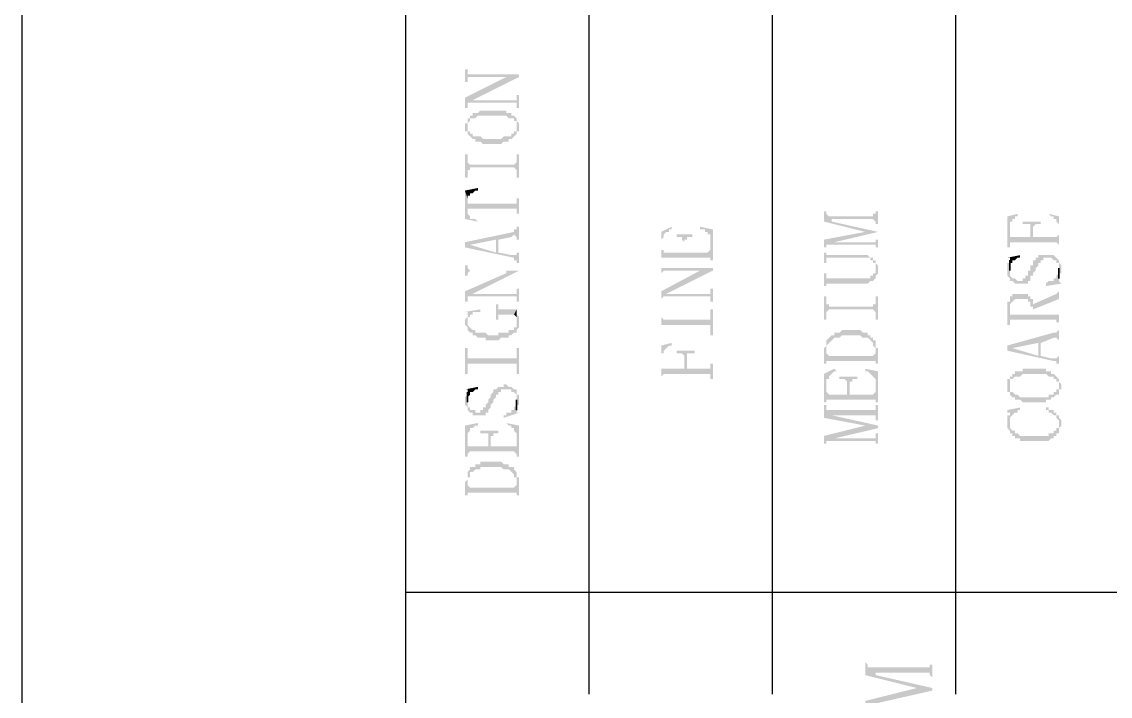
# Model space of a CAD drawing. Header units: millimetres. Extents: x 1167 to 2269, y 1197 to 1555.
# Drawn here: x 1409.28 to 1428.3, y 1283.78 to 1295.57 of the extents above; entities that cross this region are included whole.
import ezdxf

# ---------------------------------------------------------------- set-up
doc = ezdxf.new("R2010")
doc.units = ezdxf.units.MM

msp = doc.modelspace()

# ---------------------------------------------------------------- hatches: boundary and pattern name
at = {"transparency": 33554559}
for points in [[(1417.02101, 1294.73982), (1417.02101, 1294.51416), (1417.06614, 1294.51416), (1417.06614, 1294.60442), (1417.96878, 1294.60442), (1417.96878, 1294.64955), (1417.06614, 1294.64955), (1417.06614, 1294.73982)], [(1417.02101, 1294.24336), (1417.02101, 1294.06283), (1417.06614, 1294.06283), (1417.06614, 1294.1531), (1417.11127, 1294.1531), (1417.1564, 1294.19823), (1417.96878, 1294.60442), (1417.74312, 1294.60442)], [(1417.11127, 1294.1531), (1417.92365, 1294.1531), (1417.92365, 1294.06283), (1417.96878, 1294.06283), (1417.96878, 1294.28849), (1417.92365, 1294.28849), (1417.92365, 1294.24336), (1417.92365, 1294.19823), (1417.1564, 1294.19823)], [(1417.06614, 1293.83717), (1417.06614, 1293.74691), (1417.06614, 1293.79204), (1417.06614, 1293.79204), (1417.11127, 1293.83717), (1417.11127, 1293.88231), (1417.20154, 1293.88231), (1417.24667, 1293.92744), (1417.74312, 1293.92744), (1417.78825, 1293.88231), (1417.87852, 1293.88231), (1417.87852, 1293.83717), (1417.92365, 1293.83717), (1417.92365, 1293.79204), (1417.92365, 1293.74691), (1417.92365, 1293.88231), (1417.92365, 1293.88231), (1417.87852, 1293.92744), (1417.83339, 1293.92744), (1417.83339, 1293.97257), (1417.74312, 1293.97257), (1417.74312, 1294.0177), (1417.2918, 1294.0177), (1417.24667, 1293.97257), (1417.1564, 1293.97257), (1417.1564, 1293.92744), (1417.11127, 1293.92744), (1417.11127, 1293.88231), (1417.06614, 1293.88231)], [(1417.02101, 1293.74691), (1417.02101, 1293.70178), (1417.02101, 1293.65664), (1417.06614, 1293.65664), (1417.06614, 1293.61151), (1417.06614, 1293.61151), (1417.11127, 1293.56638), (1417.11127, 1293.56638), (1417.1564, 1293.52125), (1417.20154, 1293.52125), (1417.20154, 1293.47612), (1417.2918, 1293.47612), (1417.33693, 1293.43098), (1417.65286, 1293.43098), (1417.69799, 1293.47612), (1417.78825, 1293.47612), (1417.78825, 1293.52125), (1417.83339, 1293.52125), (1417.87852, 1293.56638), (1417.87852, 1293.56638), (1417.92365, 1293.61151), (1417.92365, 1293.65664), (1417.96878, 1293.65664), (1417.96878, 1293.70178), (1417.96878, 1293.74691), (1417.96878, 1293.79204), (1417.96878, 1293.79204), (1417.92365, 1293.83717), (1417.92365, 1293.74691), (1417.92365, 1293.70178), (1417.92365, 1293.65664), (1417.87852, 1293.65664), (1417.87852, 1293.61151), (1417.83339, 1293.61151), (1417.83339, 1293.56638), (1417.69799, 1293.56638), (1417.65286, 1293.52125), (1417.33693, 1293.52125), (1417.2918, 1293.56638), (1417.1564, 1293.56638), (1417.1564, 1293.61151), (1417.11127, 1293.61151), (1417.11127, 1293.65664), (1417.06614, 1293.65664), (1417.06614, 1293.70178), (1417.06614, 1293.83717), (1417.06614, 1293.79204), (1417.02101, 1293.79204)], [(1417.02101, 1293.25045), (1417.02101, 1292.84427), (1417.06614, 1292.84427), (1417.06614, 1292.97966), (1417.11127, 1292.97966), (1417.11127, 1293.02479), (1417.87852, 1293.02479), (1417.92365, 1292.97966), (1417.92365, 1292.84427), (1417.96878, 1292.84427), (1417.96878, 1293.25045), (1417.92365, 1293.25045), (1417.92365, 1293.11506), (1417.92365, 1293.11506), (1417.87852, 1293.06993), (1417.11127, 1293.06993), (1417.06614, 1293.11506), (1417.06614, 1293.25045)], [(1417.02101, 1292.6186), (1417.06614, 1292.48321), (1417.06614, 1292.52834), (1417.11127, 1292.52834), (1417.11127, 1292.57347), (1417.1564, 1292.57347), (1417.20154, 1292.6186), (1417.24667, 1292.6186), (1417.24667, 1292.66374)], [(1417.02101, 1292.6186), (1417.02101, 1292.12215), (1417.24667, 1292.07702), (1417.24667, 1292.07702), (1417.20154, 1292.12215), (1417.11127, 1292.12215), (1417.11127, 1292.16728), (1417.11127, 1292.16728), (1417.06614, 1292.21242), (1417.06614, 1292.48321)], [(1417.06614, 1292.48321), (1417.06614, 1292.25755), (1417.06614, 1292.30268), (1417.92365, 1292.30268), (1417.92365, 1292.21242), (1417.96878, 1292.21242), (1417.96878, 1292.48321), (1417.92365, 1292.48321), (1417.92365, 1292.43808), (1417.92365, 1292.39294), (1417.06614, 1292.39294), (1417.06614, 1292.43808)], [(1423.29438, 1292.25755), (1423.29438, 1292.07702), (1424.01649, 1291.89649), (1424.24215, 1291.89649), (1423.42977, 1292.07702), (1423.42977, 1292.12215), (1423.38464, 1292.16728), (1423.38464, 1292.16728), (1423.33951, 1292.21242), (1423.33951, 1292.25755), (1423.33951, 1292.25755)], [(1423.38464, 1292.16728), (1423.42977, 1292.12215), (1424.15189, 1292.12215), (1424.19702, 1292.07702), (1424.19702, 1292.03189), (1424.24215, 1292.03189), (1424.24215, 1292.25755), (1424.19702, 1292.25755), (1424.19702, 1292.21242), (1424.15189, 1292.21242), (1424.15189, 1292.16728)], [(1426.49876, 1292.16728), (1426.49876, 1291.6257), (1426.54389, 1291.6257), (1426.54389, 1291.98675), (1426.54389, 1292.03189), (1426.54389, 1292.07702), (1426.58903, 1292.07702), (1426.58903, 1292.12215), (1426.63416, 1292.12215), (1426.63416, 1292.16728), (1426.67929, 1292.16728), (1426.67929, 1292.21242)], [(1427.22088, 1292.21242), (1427.22088, 1292.21242), (1427.26601, 1292.16728), (1427.31114, 1292.16728), (1427.31114, 1292.12215), (1427.35627, 1292.12215), (1427.35627, 1292.07702), (1427.35627, 1292.07702), (1427.40141, 1292.03189), (1427.40141, 1291.98675), (1427.40141, 1291.6257), (1427.40141, 1292.16728)], [(1417.02101, 1291.71596), (1417.02101, 1291.6257), (1417.11127, 1291.67083), (1417.56259, 1291.76109), (1417.56259, 1291.53543), (1417.60772, 1291.76109), (1417.83339, 1291.80623), (1417.83339, 1291.80623), (1417.87852, 1291.85136), (1417.92365, 1291.80623), (1417.92365, 1291.76109), (1417.96878, 1291.76109), (1417.96878, 1291.98675), (1417.92365, 1291.98675), (1417.92365, 1291.94162), (1417.87852, 1291.94162), (1417.87852, 1291.89649)], [(1420.45105, 1291.89649), (1420.45105, 1291.40004), (1420.45105, 1291.76109), (1420.45105, 1291.76109), (1420.49618, 1291.80623), (1420.49618, 1291.85136), (1420.49618, 1291.85136), (1420.54132, 1291.89649), (1420.58645, 1291.89649), (1420.58645, 1291.94162), (1420.63158, 1291.94162), (1420.63158, 1291.98675)], [(1421.12803, 1291.94162), (1421.2183, 1291.94162), (1421.2183, 1291.89649), (1421.26343, 1291.89649), (1421.26343, 1291.85136), (1421.30856, 1291.85136), (1421.30856, 1291.80623), (1421.30856, 1291.40004), (1421.35369, 1291.40004), (1421.35369, 1291.94162), (1421.12803, 1291.98675)], [(1426.54389, 1291.67083), (1426.54389, 1291.71596), (1427.35627, 1291.71596), (1427.40141, 1291.67083), (1427.40141, 1291.85136), (1427.40141, 1291.85136), (1427.35627, 1291.80623), (1426.95008, 1291.80623), (1426.95008, 1291.94162), (1426.90495, 1291.80623), (1426.54389, 1291.80623), (1426.54389, 1291.98675)], [(1426.76956, 1292.07702), (1426.76956, 1292.03189), (1426.90495, 1292.03189), (1426.90495, 1291.98675), (1426.90495, 1291.80623), (1426.95008, 1291.94162), (1426.95008, 1291.98675), (1426.95008, 1291.98675), (1426.99522, 1292.03189), (1427.08548, 1292.03189), (1427.08548, 1292.07702)], [(1420.72184, 1291.85136), (1420.72184, 1291.80623), (1420.81211, 1291.80623), (1420.81211, 1291.76109), (1420.81211, 1291.76109), (1420.85724, 1291.71596), (1420.85724, 1291.53543), (1420.85724, 1291.71596), (1420.85724, 1291.76109), (1420.90237, 1291.76109), (1420.90237, 1291.80623), (1420.99264, 1291.80623), (1420.99264, 1291.85136)], [(1423.29438, 1291.76109), (1423.29438, 1291.6257), (1423.33951, 1291.6257), (1423.33951, 1291.67083), (1423.38464, 1291.67083), (1423.47491, 1291.71596), (1424.24215, 1291.89649), (1424.01649, 1291.89649)], [(1417.02101, 1291.6257), (1417.87852, 1291.44517), (1417.87852, 1291.40004), (1417.92365, 1291.40004), (1417.92365, 1291.3549), (1417.96878, 1291.3549), (1417.96878, 1291.53543), (1417.92365, 1291.53543), (1417.92365, 1291.4903), (1417.83339, 1291.4903), (1417.60772, 1291.53543), (1417.60772, 1291.76109), (1417.56259, 1291.53543), (1417.11127, 1291.67083), (1417.11127, 1291.67083)], [(1420.45105, 1291.40004), (1420.45105, 1291.44517), (1421.30856, 1291.44517), (1421.30856, 1291.58056), (1421.30856, 1291.58056), (1421.26343, 1291.53543), (1420.85724, 1291.53543), (1420.85724, 1291.71596), (1420.85724, 1291.53543), (1420.49618, 1291.53543), (1420.49618, 1291.58056), (1420.45105, 1291.58056), (1420.45105, 1291.76109)], [(1423.38464, 1291.67083), (1424.19702, 1291.67083), (1424.19702, 1291.6257), (1424.24215, 1291.6257), (1424.24215, 1291.76109), (1424.19702, 1291.76109), (1424.19702, 1291.71596), (1423.47491, 1291.71596)], [(1423.29438, 1291.53543), (1423.29438, 1291.3549), (1423.33951, 1291.3549), (1423.33951, 1291.40004), (1423.33951, 1291.44517), (1424.10676, 1291.44517), (1424.10676, 1291.40004), (1424.15189, 1291.40004), (1424.15189, 1291.3549), (1424.19702, 1291.3549), (1424.19702, 1291.26464), (1424.19702, 1291.40004), (1424.15189, 1291.40004), (1424.15189, 1291.44517), (1424.10676, 1291.44517), (1424.06163, 1291.4903), (1423.33951, 1291.4903), (1423.33951, 1291.53543), (1423.33951, 1291.53543)], [(1426.49876, 1291.21951), (1426.49876, 1291.12924), (1426.49876, 1291.12924), (1426.54389, 1291.08411), (1426.54389, 1291.03898), (1426.58903, 1291.03898), (1426.63416, 1290.99385), (1426.85982, 1290.99385), (1426.85982, 1291.03898), (1426.90495, 1291.03898), (1426.90495, 1291.08411), (1426.90495, 1291.12924), (1426.95008, 1291.12924), (1426.95008, 1291.17438), (1426.95008, 1291.17438), (1426.99522, 1291.21951), (1426.99522, 1291.26464), (1426.99522, 1291.26464), (1427.04035, 1291.30977), (1427.04035, 1291.3549), (1427.08548, 1291.3549), (1427.08548, 1291.40004), (1427.13061, 1291.40004), (1427.13061, 1291.44517), (1427.26601, 1291.44517), (1427.31114, 1291.40004), (1427.35627, 1291.40004), (1427.35627, 1291.3549), (1427.40141, 1291.3549), (1427.40141, 1291.26464), (1427.40141, 1291.12924), (1427.40141, 1291.17438), (1427.44654, 1291.17438), (1427.44654, 1291.26464), (1427.44654, 1291.30977), (1427.40141, 1291.3549), (1427.40141, 1291.40004), (1427.40141, 1291.40004), (1427.35627, 1291.44517), (1427.35627, 1291.44517), (1427.31114, 1291.4903), (1427.04035, 1291.4903), (1427.04035, 1291.44517), (1426.99522, 1291.44517), (1426.99522, 1291.40004), (1426.95008, 1291.40004), (1426.95008, 1291.30977), (1426.90495, 1291.30977), (1426.90495, 1291.21951), (1426.85982, 1291.21951), (1426.85982, 1291.12924), (1426.81469, 1291.12924), (1426.81469, 1291.08411), (1426.76956, 1291.08411), (1426.76956, 1291.03898), (1426.67929, 1291.03898), (1426.63416, 1291.08411), (1426.58903, 1291.08411), (1426.54389, 1291.12924), (1426.54389, 1291.17438), (1426.54389, 1291.3549), (1426.49876, 1291.3549), (1426.49876, 1291.30977), (1426.49876, 1291.26464)], [(1426.49876, 1291.44517), (1426.54389, 1291.44517), (1426.54389, 1291.26464), (1426.54389, 1291.3549), (1426.58903, 1291.3549), (1426.58903, 1291.40004), (1426.63416, 1291.40004), (1426.67929, 1291.44517), (1426.72442, 1291.44517), (1426.72442, 1291.4903)], [(1417.02101, 1291.30977), (1417.02101, 1291.12924), (1417.06614, 1291.12924), (1417.06614, 1291.17438), (1417.06614, 1291.17438), (1417.11127, 1291.21951), (1417.74312, 1291.21951), (1417.74312, 1291.17438), (1417.96878, 1291.21951), (1417.11127, 1291.21951), (1417.06614, 1291.26464), (1417.06614, 1291.30977)], [(1417.02101, 1290.85845), (1417.02101, 1290.67792), (1417.06614, 1290.67792), (1417.06614, 1290.72305), (1417.06614, 1290.76819), (1417.11127, 1290.76819), (1417.1564, 1290.81332), (1417.96878, 1291.21951), (1417.74312, 1291.17438)], [(1420.45105, 1291.3549), (1420.45105, 1291.12924), (1420.45105, 1291.17438), (1420.45105, 1291.17438), (1420.49618, 1291.21951), (1421.35369, 1291.21951), (1421.35369, 1291.26464), (1420.45105, 1291.26464)], [(1420.45105, 1290.85845), (1420.45105, 1290.67792), (1420.45105, 1290.72305), (1420.45105, 1290.72305), (1420.49618, 1290.76819), (1420.49618, 1290.76819), (1420.54132, 1290.81332), (1421.35369, 1291.21951), (1421.12803, 1291.21951)], [(1423.29438, 1291.17438), (1423.29438, 1290.94871), (1423.33951, 1290.94871), (1423.33951, 1290.99385), (1424.06163, 1290.99385), (1424.10676, 1291.03898), (1424.15189, 1291.03898), (1424.19702, 1291.08411), (1424.19702, 1291.12924), (1424.19702, 1291.12924), (1424.24215, 1291.17438), (1424.24215, 1291.26464), (1424.24215, 1291.30977), (1424.24215, 1291.30977), (1424.19702, 1291.3549), (1424.19702, 1291.21951), (1424.19702, 1291.17438), (1424.15189, 1291.17438), (1424.15189, 1291.12924), (1424.10676, 1291.12924), (1424.10676, 1291.08411), (1423.33951, 1291.08411), (1423.33951, 1291.12924), (1423.33951, 1291.17438)], [(1427.17575, 1290.99385), (1427.17575, 1290.94871), (1427.44654, 1290.99385), (1427.40141, 1291.03898), (1427.40141, 1291.21951), (1427.40141, 1291.17438), (1427.35627, 1291.12924), (1427.35627, 1291.08411), (1427.31114, 1291.08411), (1427.31114, 1291.03898), (1427.22088, 1291.03898)], [(1417.11127, 1290.76819), (1417.92365, 1290.76819), (1417.92365, 1290.72305), (1417.92365, 1290.67792), (1417.96878, 1290.67792), (1417.96878, 1290.90358), (1417.92365, 1290.90358), (1417.92365, 1290.81332), (1417.1564, 1290.81332)], [(1420.49618, 1290.76819), (1421.30856, 1290.76819), (1421.30856, 1290.67792), (1421.35369, 1290.67792), (1421.35369, 1290.90358), (1421.30856, 1290.90358), (1421.30856, 1290.85845), (1421.30856, 1290.81332), (1420.54132, 1290.81332)], [(1426.95008, 1290.63279), (1426.95008, 1290.54252), (1427.40141, 1290.72305), (1427.40141, 1290.90358), (1427.40141, 1290.85845), (1427.40141, 1290.85845), (1427.35627, 1290.81332), (1427.35627, 1290.81332)], [(1423.29438, 1290.76819), (1423.29438, 1290.362), (1423.33951, 1290.362), (1423.33951, 1290.49739), (1423.33951, 1290.49739), (1423.38464, 1290.54252), (1424.15189, 1290.54252), (1424.19702, 1290.49739), (1424.19702, 1290.362), (1424.24215, 1290.362), (1424.24215, 1290.76819), (1424.19702, 1290.76819), (1424.19702, 1290.63279), (1424.15189, 1290.63279), (1424.15189, 1290.58766), (1423.38464, 1290.58766), (1423.38464, 1290.63279), (1423.33951, 1290.63279), (1423.33951, 1290.76819)], [(1426.49876, 1290.58766), (1426.49876, 1290.27173), (1426.54389, 1290.27173), (1426.54389, 1290.58766), (1426.54389, 1290.63279), (1426.54389, 1290.63279), (1426.58903, 1290.67792), (1426.58903, 1290.67792), (1426.63416, 1290.72305), (1426.85982, 1290.72305), (1426.85982, 1290.67792), (1426.90495, 1290.67792), (1426.90495, 1290.63279), (1426.90495, 1290.58766), (1426.95008, 1290.58766), (1426.95008, 1290.45226), (1426.95008, 1290.72305), (1426.90495, 1290.72305), (1426.90495, 1290.76819), (1426.85982, 1290.76819), (1426.85982, 1290.81332), (1426.58903, 1290.81332), (1426.58903, 1290.76819), (1426.54389, 1290.76819), (1426.54389, 1290.72305), (1426.54389, 1290.67792), (1426.49876, 1290.67792)], [(1426.54389, 1290.31686), (1426.54389, 1290.362), (1427.35627, 1290.362), (1427.35627, 1290.31686), (1427.40141, 1290.31686), (1427.40141, 1290.27173), (1427.40141, 1290.49739), (1427.40141, 1290.45226), (1426.95008, 1290.45226), (1426.95008, 1290.63279), (1426.95008, 1290.72305), (1426.95008, 1290.45226), (1426.54389, 1290.45226), (1426.54389, 1290.54252)], [(1417.02101, 1290.49739), (1417.06614, 1290.49739), (1417.06614, 1290.31686), (1417.06614, 1290.362), (1417.06614, 1290.40713), (1417.11127, 1290.40713), (1417.11127, 1290.45226), (1417.1564, 1290.45226), (1417.1564, 1290.49739), (1417.2918, 1290.49739), (1417.2918, 1290.54252)], [(1417.02101, 1290.31686), (1417.02101, 1290.27173), (1417.02101, 1290.27173), (1417.06614, 1290.2266), (1417.06614, 1290.18147), (1417.06614, 1290.18147), (1417.11127, 1290.13634), (1417.1564, 1290.13634), (1417.1564, 1290.0912), (1417.20154, 1290.0912), (1417.24667, 1290.04607), (1417.38206, 1290.04607), (1417.38206, 1290.00094), (1417.60772, 1290.00094), (1417.65286, 1290.04607), (1417.78825, 1290.04607), (1417.78825, 1290.0912), (1417.83339, 1290.0912), (1417.87852, 1290.13634), (1417.92365, 1290.13634), (1417.92365, 1290.18147), (1417.92365, 1290.18147), (1417.96878, 1290.2266), (1417.96878, 1290.27173), (1417.96878, 1290.362), (1417.96878, 1290.40713), (1417.96878, 1290.40713), (1417.92365, 1290.45226), (1417.92365, 1290.31686), (1417.92365, 1290.27173), (1417.92365, 1290.2266), (1417.87852, 1290.2266), (1417.87852, 1290.18147), (1417.78825, 1290.18147), (1417.78825, 1290.13634), (1417.60772, 1290.13634), (1417.60772, 1290.0912), (1417.4272, 1290.0912), (1417.38206, 1290.13634), (1417.20154, 1290.13634), (1417.20154, 1290.18147), (1417.1564, 1290.18147), (1417.11127, 1290.2266), (1417.11127, 1290.2266), (1417.06614, 1290.27173), (1417.06614, 1290.31686), (1417.06614, 1290.45226), (1417.06614, 1290.40713), (1417.02101, 1290.362), (1417.02101, 1290.362)], [(1417.56259, 1290.63279), (1417.56259, 1290.362), (1417.60772, 1290.362), (1417.60772, 1290.40713), (1417.60772, 1290.45226), (1417.87852, 1290.45226), (1417.92365, 1290.54252), (1417.60772, 1290.54252), (1417.60772, 1290.58766), (1417.60772, 1290.63279)], [(1417.87852, 1290.45226), (1417.92365, 1290.40713), (1417.92365, 1290.362), (1417.92365, 1290.31686), (1417.92365, 1290.45226), (1417.92365, 1290.54252)], [(1420.45105, 1290.54252), (1420.45105, 1290.0912), (1420.45105, 1290.27173), (1421.30856, 1290.27173), (1421.30856, 1290.0912), (1421.35369, 1290.0912), (1421.35369, 1290.54252), (1421.30856, 1290.54252), (1421.30856, 1290.40713), (1421.30856, 1290.362), (1420.49618, 1290.362), (1420.45105, 1290.40713)], [(1423.29438, 1289.82041), (1423.29438, 1289.59475), (1423.33951, 1289.59475), (1423.33951, 1289.82041), (1423.33951, 1289.86554), (1423.33951, 1289.91067), (1423.38464, 1289.95581), (1423.38464, 1289.95581), (1423.42977, 1290.00094), (1423.42977, 1290.00094), (1423.47491, 1290.04607), (1423.56517, 1290.04607), (1423.6103, 1290.0912), (1423.92623, 1290.0912), (1423.97136, 1290.04607), (1424.06163, 1290.04607), (1424.10676, 1290.00094), (1424.10676, 1290.00094), (1424.15189, 1289.95581), (1424.15189, 1289.91067), (1424.15189, 1289.91067), (1424.19702, 1289.86554), (1424.19702, 1289.82041), (1424.19702, 1289.59475), (1424.24215, 1289.59475), (1424.24215, 1289.82041), (1424.24215, 1289.86554), (1424.19702, 1289.86554), (1424.19702, 1289.95581), (1424.19702, 1290.00094), (1424.15189, 1290.00094), (1424.15189, 1290.04607), (1424.10676, 1290.04607), (1424.10676, 1290.0912), (1424.06163, 1290.0912), (1424.06163, 1290.13634), (1423.97136, 1290.13634), (1423.92623, 1290.18147), (1423.6103, 1290.18147), (1423.56517, 1290.13634), (1423.47491, 1290.13634), (1423.47491, 1290.0912), (1423.42977, 1290.0912), (1423.38464, 1290.04607), (1423.38464, 1290.04607), (1423.33951, 1290.00094), (1423.33951, 1289.91067), (1423.33951, 1289.91067), (1423.29438, 1289.86554), (1423.29438, 1289.86554)], [(1426.49876, 1289.91067), (1426.49876, 1289.82041), (1426.58903, 1289.86554), (1427.04035, 1289.95581), (1427.04035, 1289.73015), (1427.08548, 1289.95581), (1427.31114, 1290.04607), (1427.35627, 1290.04607), (1427.40141, 1290.00094), (1427.40141, 1289.95581), (1427.40141, 1290.18147), (1427.40141, 1290.18147), (1427.35627, 1290.13634), (1427.31114, 1290.13634)], [(1420.45105, 1289.91067), (1420.45105, 1289.32396), (1420.45105, 1289.68501), (1420.45105, 1289.77528), (1420.49618, 1289.77528), (1420.49618, 1289.82041), (1420.49618, 1289.82041), (1420.54132, 1289.86554), (1420.54132, 1289.86554), (1420.58645, 1289.91067), (1420.63158, 1289.91067), (1420.63158, 1289.95581)], [(1426.49876, 1289.82041), (1427.31114, 1289.63988), (1427.35627, 1289.63988), (1427.35627, 1289.59475), (1427.40141, 1289.59475), (1427.40141, 1289.54962), (1427.40141, 1289.73015), (1427.40141, 1289.73015), (1427.35627, 1289.68501), (1427.26601, 1289.68501), (1427.08548, 1289.73015), (1427.08548, 1289.95581), (1427.04035, 1289.73015), (1426.58903, 1289.86554), (1426.58903, 1289.86554)], [(1417.02101, 1289.86554), (1417.02101, 1289.41422), (1417.06614, 1289.41422), (1417.06614, 1289.54962), (1417.06614, 1289.59475), (1417.92365, 1289.59475), (1417.92365, 1289.41422), (1417.96878, 1289.41422), (1417.96878, 1289.86554), (1417.92365, 1289.86554), (1417.92365, 1289.73015), (1417.92365, 1289.68501), (1417.06614, 1289.68501), (1417.06614, 1289.86554)], [(1420.72184, 1289.82041), (1420.72184, 1289.77528), (1420.81211, 1289.77528), (1420.85724, 1289.73015), (1420.85724, 1289.50448), (1420.90237, 1289.68501), (1420.90237, 1289.73015), (1420.90237, 1289.77528), (1421.03777, 1289.77528), (1421.03777, 1289.82041)], [(1423.33951, 1289.59475), (1423.33951, 1289.63988), (1424.19702, 1289.63988), (1424.19702, 1289.59475), (1424.19702, 1289.82041), (1424.19702, 1289.77528), (1424.19702, 1289.77528), (1424.15189, 1289.73015), (1423.38464, 1289.73015), (1423.33951, 1289.77528), (1423.33951, 1289.82041)], [(1420.45105, 1289.36909), (1420.45105, 1289.36909), (1420.49618, 1289.41422), (1421.30856, 1289.41422), (1421.30856, 1289.32396), (1421.35369, 1289.32396), (1421.35369, 1289.59475), (1421.30856, 1289.59475), (1421.30856, 1289.54962), (1421.30856, 1289.50448), (1420.90237, 1289.50448), (1420.90237, 1289.68501), (1420.85724, 1289.50448), (1420.45105, 1289.50448), (1420.45105, 1289.68501)], [(1423.29438, 1289.41422), (1423.29438, 1288.91777), (1423.33951, 1288.91777), (1423.33951, 1289.27882), (1423.33951, 1289.32396), (1423.38464, 1289.32396), (1423.38464, 1289.36909), (1423.38464, 1289.36909), (1423.42977, 1289.41422), (1423.42977, 1289.41422), (1423.47491, 1289.45935), (1423.52004, 1289.45935), (1423.47491, 1289.50448)], [(1424.01649, 1289.45935), (1424.06163, 1289.45935), (1424.10676, 1289.41422), (1424.10676, 1289.41422), (1424.15189, 1289.36909), (1424.15189, 1289.36909), (1424.19702, 1289.32396), (1424.19702, 1288.91777), (1424.24215, 1288.91777), (1424.24215, 1289.45935), (1424.01649, 1289.50448)], [(1426.54389, 1289.32396), (1426.54389, 1289.18856), (1426.54389, 1289.27882), (1426.54389, 1289.32396), (1426.58903, 1289.32396), (1426.63416, 1289.36909), (1426.72442, 1289.36909), (1426.76956, 1289.41422), (1427.17575, 1289.41422), (1427.22088, 1289.36909), (1427.31114, 1289.36909), (1427.31114, 1289.32396), (1427.35627, 1289.32396), (1427.35627, 1289.27882), (1427.40141, 1289.27882), (1427.40141, 1289.23369), (1427.40141, 1289.18856), (1427.40141, 1289.32396), (1427.40141, 1289.32396), (1427.35627, 1289.36909), (1427.35627, 1289.36909), (1427.31114, 1289.41422), (1427.26601, 1289.41422), (1427.26601, 1289.45935), (1427.17575, 1289.45935), (1427.17575, 1289.50448), (1426.76956, 1289.50448), (1426.76956, 1289.45935), (1426.63416, 1289.45935), (1426.63416, 1289.41422), (1426.58903, 1289.41422), (1426.58903, 1289.36909), (1426.54389, 1289.36909)], [(1423.56517, 1289.36909), (1423.56517, 1289.32396), (1423.65544, 1289.32396), (1423.70057, 1289.27882), (1423.70057, 1289.23369), (1423.70057, 1289.05316), (1423.7457, 1289.23369), (1423.7457, 1289.27882), (1423.79083, 1289.27882), (1423.79083, 1289.32396), (1423.8811, 1289.32396), (1423.8811, 1289.36909)], [(1426.49876, 1289.18856), (1426.49876, 1289.14343), (1426.49876, 1289.0983), (1426.54389, 1289.0983), (1426.54389, 1289.05316), (1426.54389, 1289.05316), (1426.58903, 1289.00803), (1426.63416, 1289.00803), (1426.63416, 1288.9629), (1426.72442, 1288.9629), (1426.76956, 1288.91777), (1427.17575, 1288.91777), (1427.17575, 1288.9629), (1427.26601, 1288.9629), (1427.26601, 1289.00803), (1427.31114, 1289.00803), (1427.35627, 1289.05316), (1427.40141, 1289.05316), (1427.40141, 1289.0983), (1427.40141, 1289.14343), (1427.44654, 1289.14343), (1427.44654, 1289.18856), (1427.44654, 1289.23369), (1427.44654, 1289.23369), (1427.40141, 1289.27882), (1427.40141, 1289.32396), (1427.40141, 1289.18856), (1427.40141, 1289.14343), (1427.35627, 1289.14343), (1427.35627, 1289.0983), (1427.31114, 1289.0983), (1427.31114, 1289.05316), (1427.22088, 1289.05316), (1427.22088, 1289.00803), (1426.72442, 1289.00803), (1426.67929, 1289.05316), (1426.63416, 1289.05316), (1426.58903, 1289.0983), (1426.54389, 1289.0983), (1426.54389, 1289.14343), (1426.54389, 1289.18856), (1426.54389, 1289.32396), (1426.49876, 1289.32396), (1426.49876, 1289.27882), (1426.49876, 1289.23369)], [(1417.02101, 1288.91777), (1417.02101, 1288.87263), (1417.02101, 1288.87263), (1417.06614, 1288.8275), (1417.06614, 1288.78237), (1417.06614, 1288.78237), (1417.11127, 1288.73724), (1417.1564, 1288.73724), (1417.1564, 1288.69211), (1417.38206, 1288.69211), (1417.38206, 1288.73724), (1417.4272, 1288.73724), (1417.4272, 1288.78237), (1417.4272, 1288.78237), (1417.47233, 1288.8275), (1417.47233, 1288.87263), (1417.51746, 1288.91777), (1417.51746, 1288.9629), (1417.56259, 1289.00803), (1417.56259, 1289.05316), (1417.60772, 1289.05316), (1417.60772, 1289.0983), (1417.65286, 1289.0983), (1417.65286, 1289.14343), (1417.83339, 1289.14343), (1417.83339, 1289.0983), (1417.87852, 1289.0983), (1417.92365, 1289.05316), (1417.92365, 1289.00803), (1417.92365, 1288.8275), (1417.92365, 1288.87263), (1417.96878, 1288.87263), (1417.96878, 1288.91777), (1417.96878, 1288.9629), (1417.96878, 1289.00803), (1417.96878, 1289.05316), (1417.92365, 1289.05316), (1417.92365, 1289.0983), (1417.92365, 1289.14343), (1417.87852, 1289.14343), (1417.83339, 1289.18856), (1417.78825, 1289.18856), (1417.74312, 1289.23369), (1417.69799, 1289.23369), (1417.69799, 1289.18856), (1417.60772, 1289.18856), (1417.56259, 1289.14343), (1417.51746, 1289.14343), (1417.51746, 1289.0983), (1417.51746, 1289.0983), (1417.47233, 1289.05316), (1417.47233, 1289.00803), (1417.4272, 1288.9629), (1417.4272, 1288.91777), (1417.38206, 1288.87263), (1417.38206, 1288.8275), (1417.33693, 1288.8275), (1417.33693, 1288.78237), (1417.2918, 1288.78237), (1417.2918, 1288.73724), (1417.20154, 1288.73724), (1417.20154, 1288.78237), (1417.11127, 1288.78237), (1417.11127, 1288.8275), (1417.06614, 1288.8275), (1417.06614, 1288.91777), (1417.06614, 1289.05316), (1417.06614, 1289.05316), (1417.02101, 1289.00803), (1417.02101, 1288.9629)], [(1417.02101, 1289.14343), (1417.06614, 1289.14343), (1417.06614, 1289.00803), (1417.06614, 1289.00803), (1417.11127, 1289.05316), (1417.11127, 1289.0983), (1417.1564, 1289.0983), (1417.20154, 1289.14343), (1417.24667, 1289.14343), (1417.24667, 1289.18856)], [(1423.33951, 1288.91777), (1423.33951, 1288.9629), (1424.19702, 1288.9629), (1424.19702, 1288.91777), (1424.19702, 1289.0983), (1424.19702, 1289.0983), (1424.15189, 1289.05316), (1423.7457, 1289.05316), (1423.7457, 1289.23369), (1423.70057, 1289.05316), (1423.38464, 1289.05316), (1423.33951, 1289.0983), (1423.33951, 1289.27882)], [(1417.69799, 1288.69211), (1417.69799, 1288.64697), (1417.96878, 1288.73724), (1417.92365, 1288.73724), (1417.92365, 1288.91777), (1417.92365, 1288.87263), (1417.92365, 1288.87263), (1417.87852, 1288.8275), (1417.87852, 1288.78237), (1417.83339, 1288.78237), (1417.83339, 1288.73724), (1417.74312, 1288.73724), (1417.74312, 1288.69211)], [(1423.29438, 1288.87263), (1423.29438, 1288.64697), (1424.01649, 1288.51158), (1424.01649, 1288.51158), (1424.24215, 1288.46644), (1424.24215, 1288.51158), (1423.42977, 1288.69211), (1423.42977, 1288.69211), (1423.38464, 1288.78237), (1423.33951, 1288.78237), (1423.33951, 1288.87263)], [(1423.38464, 1288.78237), (1423.42977, 1288.69211), (1424.19702, 1288.69211), (1424.19702, 1288.60184), (1424.24215, 1288.60184), (1424.24215, 1288.87263), (1424.19702, 1288.87263), (1424.19702, 1288.8275), (1424.19702, 1288.78237), (1424.15189, 1288.78237)], [(1426.49876, 1288.78237), (1426.49876, 1288.73724), (1426.54389, 1288.73724), (1426.54389, 1288.42131), (1426.54389, 1288.55671), (1426.54389, 1288.64697), (1426.54389, 1288.64697), (1426.58903, 1288.69211), (1426.58903, 1288.69211), (1426.63416, 1288.73724), (1426.67929, 1288.73724), (1426.67929, 1288.78237), (1426.72442, 1288.78237), (1426.72442, 1288.8275)], [(1427.17575, 1288.78237), (1427.22088, 1288.78237), (1427.22088, 1288.73724), (1427.26601, 1288.73724), (1427.31114, 1288.69211), (1427.35627, 1288.69211), (1427.35627, 1288.64697), (1427.35627, 1288.64697), (1427.40141, 1288.60184), (1427.40141, 1288.55671), (1427.40141, 1288.69211), (1427.35627, 1288.69211), (1427.35627, 1288.73724), (1427.31114, 1288.73724), (1427.31114, 1288.78237), (1427.22088, 1288.78237), (1427.22088, 1288.8275), (1427.17575, 1288.8275)], [(1417.02101, 1288.51158), (1417.02101, 1287.96999), (1417.06614, 1287.96999), (1417.06614, 1288.33105), (1417.06614, 1288.37618), (1417.06614, 1288.37618), (1417.11127, 1288.42131), (1417.11127, 1288.46644), (1417.1564, 1288.46644), (1417.20154, 1288.51158), (1417.24667, 1288.51158), (1417.24667, 1288.55671)], [(1417.74312, 1288.55671), (1417.74312, 1288.55671), (1417.78825, 1288.51158), (1417.83339, 1288.51158), (1417.83339, 1288.46644), (1417.87852, 1288.46644), (1417.87852, 1288.42131), (1417.92365, 1288.37618), (1417.92365, 1288.33105), (1417.92365, 1287.96999), (1417.96878, 1287.96999), (1417.96878, 1288.51158)], [(1426.49876, 1288.55671), (1426.49876, 1288.51158), (1426.49876, 1288.46644), (1426.49876, 1288.46644), (1426.54389, 1288.42131), (1426.54389, 1288.69211), (1426.49876, 1288.69211), (1426.49876, 1288.60184), (1426.49876, 1288.60184)], [(1426.54389, 1288.42131), (1426.54389, 1288.37618), (1426.58903, 1288.37618), (1426.58903, 1288.33105), (1426.63416, 1288.33105), (1426.63416, 1288.28592), (1426.72442, 1288.28592), (1426.72442, 1288.24078), (1427.22088, 1288.24078), (1427.26601, 1288.28592), (1427.31114, 1288.28592), (1427.31114, 1288.33105), (1427.35627, 1288.33105), (1427.35627, 1288.37618), (1427.40141, 1288.37618), (1427.40141, 1288.42131), (1427.40141, 1288.46644), (1427.44654, 1288.51158), (1427.44654, 1288.55671), (1427.44654, 1288.60184), (1427.40141, 1288.64697), (1427.40141, 1288.69211), (1427.40141, 1288.51158), (1427.40141, 1288.46644), (1427.35627, 1288.46644), (1427.35627, 1288.42131), (1427.31114, 1288.42131), (1427.31114, 1288.37618), (1427.22088, 1288.37618), (1427.22088, 1288.33105), (1426.72442, 1288.33105), (1426.67929, 1288.37618), (1426.63416, 1288.37618), (1426.63416, 1288.42131), (1426.58903, 1288.42131), (1426.54389, 1288.46644), (1426.54389, 1288.51158), (1426.54389, 1288.55671)], [(1417.2918, 1288.42131), (1417.2918, 1288.37618), (1417.4272, 1288.37618), (1417.4272, 1288.33105), (1417.4272, 1288.15052), (1417.47233, 1288.28592), (1417.47233, 1288.33105), (1417.51746, 1288.33105), (1417.51746, 1288.37618), (1417.60772, 1288.37618), (1417.60772, 1288.42131)], [(1423.29438, 1288.33105), (1423.29438, 1288.19565), (1423.33951, 1288.19565), (1423.33951, 1288.24078), (1423.38464, 1288.24078), (1423.47491, 1288.28592), (1424.24215, 1288.46644), (1424.01649, 1288.51158)], [(1423.38464, 1288.24078), (1424.19702, 1288.24078), (1424.19702, 1288.19565), (1424.24215, 1288.19565), (1424.24215, 1288.37618), (1424.19702, 1288.37618), (1424.19702, 1288.33105), (1424.19702, 1288.28592), (1423.47491, 1288.28592)], [(1417.06614, 1288.01512), (1417.06614, 1288.01512), (1417.11127, 1288.06026), (1417.87852, 1288.06026), (1417.92365, 1288.01512), (1417.92365, 1288.19565), (1417.92365, 1288.15052), (1417.47233, 1288.15052), (1417.47233, 1288.28592), (1417.4272, 1288.15052), (1417.06614, 1288.15052), (1417.06614, 1288.33105)], [(1417.02101, 1287.51867), (1417.02101, 1287.29301), (1417.06614, 1287.29301), (1417.06614, 1287.51867), (1417.06614, 1287.60893), (1417.11127, 1287.60893), (1417.11127, 1287.65407), (1417.11127, 1287.6992), (1417.1564, 1287.6992), (1417.20154, 1287.74433), (1417.2918, 1287.74433), (1417.2918, 1287.78946), (1417.65286, 1287.78946), (1417.69799, 1287.74433), (1417.78825, 1287.74433), (1417.83339, 1287.6992), (1417.83339, 1287.6992), (1417.87852, 1287.65407), (1417.87852, 1287.60893), (1417.92365, 1287.60893), (1417.92365, 1287.5638), (1417.92365, 1287.51867), (1417.92365, 1287.29301), (1417.96878, 1287.29301), (1417.96878, 1287.51867), (1417.96878, 1287.60893), (1417.92365, 1287.60893), (1417.92365, 1287.65407), (1417.92365, 1287.6992), (1417.92365, 1287.6992), (1417.87852, 1287.74433), (1417.87852, 1287.78946), (1417.78825, 1287.78946), (1417.78825, 1287.83459), (1417.69799, 1287.83459), (1417.65286, 1287.87973), (1417.2918, 1287.87973), (1417.2918, 1287.83459), (1417.20154, 1287.83459), (1417.20154, 1287.78946), (1417.11127, 1287.78946), (1417.11127, 1287.74433), (1417.11127, 1287.74433), (1417.06614, 1287.6992), (1417.06614, 1287.65407), (1417.06614, 1287.5638), (1417.06614, 1287.5638)], [(1417.06614, 1287.29301), (1417.06614, 1287.33814), (1417.92365, 1287.33814), (1417.92365, 1287.29301), (1417.92365, 1287.51867), (1417.92365, 1287.47354), (1417.92365, 1287.47354), (1417.87852, 1287.4284), (1417.11127, 1287.4284), (1417.06614, 1287.47354), (1417.06614, 1287.51867)], [(1424.01649, 1284.37605), (1424.01649, 1284.15039), (1424.91914, 1283.92473), (1424.91914, 1283.92473), (1425.18993, 1283.87959), (1425.18993, 1283.92473), (1424.19702, 1284.15039), (1424.19702, 1284.19552), (1424.10676, 1284.28578), (1424.06163, 1284.28578), (1424.06163, 1284.33092), (1424.06163, 1284.33092), (1424.01649, 1284.37605)], [(1424.10676, 1284.28578), (1424.19702, 1284.19552), (1425.1448, 1284.19552), (1425.1448, 1284.15039), (1425.1448, 1284.15039), (1425.18993, 1284.10525), (1425.18993, 1284.06012), (1425.18993, 1284.37605), (1425.18993, 1284.33092), (1425.1448, 1284.33092), (1425.1448, 1284.28578), (1425.09967, 1284.28578)], [(1424.01649, 1283.69907), (1424.01649, 1283.51854), (1424.01649, 1283.56367), (1424.06163, 1283.56367), (1424.06163, 1283.6088), (1424.10676, 1283.6088), (1424.19702, 1283.65393), (1425.18993, 1283.87959), (1424.91914, 1283.92473)]]:
    msp.add_hatch(color=256, dxfattribs=at).paths.add_polyline_path(points)

# ---------------------------------------------------------------- linework, layer by layer
msp.add_line((1415.98289, 1549.22789), (1415.98289, 1262.48694))
for points in [[(1829.27643, 1258.22789), (1829.27643, 1555.22789), (1409.27643, 1555.22789), (1409.27643, 1258.22789)], [(1426.54389, 1291.3549), (1426.54389, 1291.21951), (1426.54389, 1291.26464), (1426.54389, 1291.40004), (1426.54389, 1291.40004)], [(1427.40141, 1291.21951), (1427.40141, 1291.08411), (1427.40141, 1291.26464)], [(1417.06614, 1289.05316), (1417.06614, 1288.91777), (1417.06614, 1289.0983), (1417.06614, 1289.0983)], [(1417.92365, 1288.91777), (1417.92365, 1288.78237), (1417.92365, 1288.9629)]]:
    msp.add_lwpolyline(points, close=True)
for points in [[(1419.18735, 1376.83524), (1419.18735, 1283.81783)], [(1422.39173, 1376.83524), (1422.39173, 1283.81783)], [(1425.59612, 1376.83524), (1425.59612, 1283.81783)], [(1428.8005, 1285.59462), (1415.98297, 1285.59462)]]:
    msp.add_lwpolyline(points)

doc.saveas('drawing.dxf')
